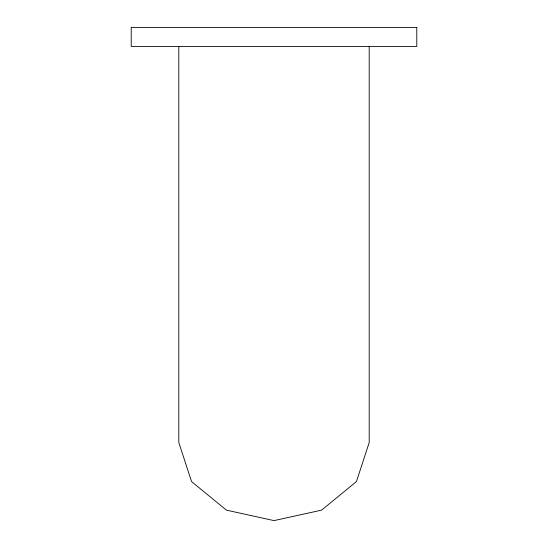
<?xml version="1.0" encoding="UTF-8"?>
<svg xmlns="http://www.w3.org/2000/svg" width="548" height="548" viewBox="0 0 548 548"><rect width="100%" height="100%" fill="white"/><g stroke="black" fill="none" stroke-linecap="round" stroke-linejoin="round"><path stroke-width="0.82" d="M369.194 46.436L369.194 442.544L356.44 481.569L321.594 510.14L274 520.6L226.406 510.14L191.56 481.569L178.806 442.544L178.806 46.436M416.788 27.4L131.212 27.4L131.212 46.436L416.788 46.436L416.788 27.4"/></g></svg>
